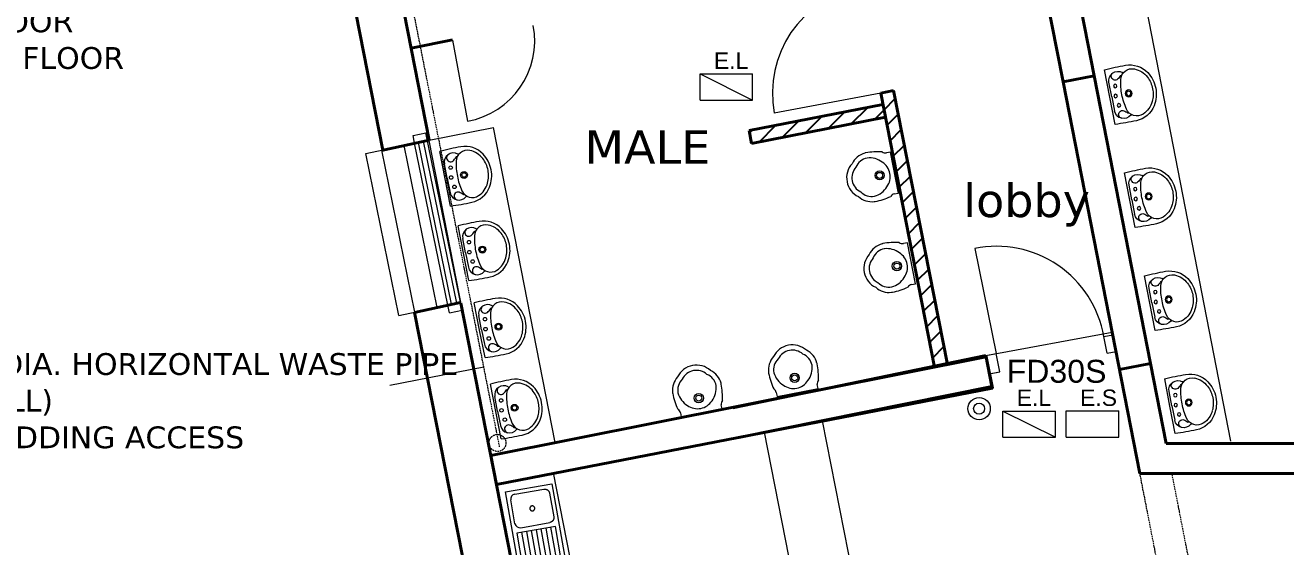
# Model space of a CAD drawing. Header units: millimetres. Extents: x -159872 to 386485, y -250577 to 158966.
# Drawn here: x 112313 to 121923, y 87269 to 91246 of the extents above; entities that cross this region are included whole.
import ezdxf

# ---------------------------------------------------------------- set-up
doc = ezdxf.new("R2010")
doc.units = ezdxf.units.MM
doc.linetypes.add('ACAD_ISO10W100', pattern=[18, 12, -3, 0, -3])
doc.layers.get('0').update_dxf_attribs({"lineweight": 25})
for name, color, linetype, lineweight in [('20-TEXT', 7, 'Continuous', 25), ('LDS-equipment-kitchen equipment', 3, 'Continuous', 13), ('LDS-hatch_Hatch', 7, 'Continuous', 5), ('LDS-services-sanitary', 5, 'Continuous', 13), ('LDS-struct-extg-ceiling beams', 252, 'ACAD_ISO10W100', 9), ('LDS-struct-extg-doors windows', 7, 'Continuous', 9), ('LDS-struct-extg-walls', 1, 'Continuous', 40), ('LDS-text-1-50', 7, 'Continuous', 9), ('LDS-text-room names', 3, 'Continuous', 18)]:
    doc.layers.add(name, color=color, linetype=linetype, lineweight=lineweight)
doc.styles.add('Arial', font='Arial.ttf')
doc.styles.add('Verdana', font='Verdana.ttf')
pattern_1 = [(45, (60673.51, -36457.52), (-70.71068, 70.71068), [])]

# ---------------------------------------------------------------- blocks, each defined once
blk = doc.blocks.new('BLK104-flat-7-flat-1-flat-1')
at = {"layer": 'LDS-equipment-kitchen equipment'}
for p, q in [((-40.8, 208.4), (-81.5, 416.3)), ((-26.1, 211.3), (-47.6, 321.4)), ((0, 0), (-40.8, 208.4)), ((-26.1, 211.3), (-4.5, 101.2))]:
    blk.add_line(p, q, dxfattribs=at)
at = {"layer": 'LDS-equipment-kitchen equipment', "flags": 128}
for points in [[(78.5, 451.4, 0.018201), (-81.6, 416.8)], [(54.9, 395.5, 0.63987), (-47.6, 321.4)], [(-17.5, 392.6, 1.048914), (18.1, 344.4)], [(145.9, 423.8, 0.466374), (41.6, 340.8)], [(54.9, 395.5, 0.35003), (64.2, 397)], [(247.5, 395.8, 0.252371), (78.5, 451.4)], [(245.5, 361.2, 0.182462), (145.9, 423.8)], [(308.8, 276.8, 0.142287), (247.5, 395.8)], [(18.1, 344.4, 0.110824), (40.2, 372.5)], [(47.8, 369.7, 0.916224), (40.2, 372.5)], [(41.6, 340.8, 0.054814), (51.2, 226.4)], [(285.3, 272.2, 0.114269), (245.5, 361.2)], [(51.2, 226.4, 0.054814), (85.4, 116.9)], [(281.9, 174.8, 0.114269), (285.3, 272.2)], [(296.9, 143.5, 0.142287), (308.8, 276.8)], [(-4.5, 101.2, 0.63987), (118.4, 71.2)], [(65, 104.6, 1.048914), (50.2, 46.6)], [(96.1, 86.9, 0.110824), (65, 104.6)], [(85.4, 116.9, 0.466374), (213.3, 79.3)], [(161.3, 28.3, 0.252371), (296.9, 143.5)], [(213.3, 79.3, 0.182462), (281.9, 174.8)], [(0, 0, 0.018198), (161.3, 28.3)], [(96.1, 86.9, 0.916224), (102.1, 92.5)], [(127.5, 73.3, 0.35003), (118.4, 71.2)]]:
    blk.add_lwpolyline(points, format="xyb", dxfattribs=at)
at = {"layer": 'LDS-equipment-kitchen equipment'}
for centre, major_axis in [((0, 292.8), (-9.28, -9.28)), ((3.4, 217.1), (-9.28, -9.28)), ((102.7, 236.5), (-18.6, -18.6)), ((102.7, 236.5), (-12.2, -12.2)), ((28.8, 145.6), (-9.28, -9.28))]:
    blk.add_ellipse(centre, major_axis=major_axis, ratio=1, dxfattribs=at)
blk = doc.blocks.new('URINAL PLAN-flat-3-flat-1-flat-1')
at = {"layer": 'LDS-equipment-kitchen equipment', "linetype": 'Continuous'}
for p, q in [((-318, 31.3), (-318, 0)), ((-318, 0), (0, 0)), ((0, 0), (0, 31.3))]:
    blk.add_line(p, q, dxfattribs=at)
at = {"layer": 'LDS-equipment-kitchen equipment', "color": 4, "linetype": 'Continuous'}
for radius in [35, 23]:
    blk.add_circle((-159, 114.3), radius, dxfattribs=at)
at = {"layer": 'LDS-equipment-kitchen equipment', "linetype": 'Continuous'}
for centre, radius, start, end in [((-196.2, 183.1), 151, 126.8542, 176.32588), ((-159, 207.7), 160, 90, 143.02903), ((-159, 207.7), 160, 36.97095, 90.00001), ((-121.8, 183.1), 151, 3.67417, 53.14579), ((-332.2, 187.5), 15.6, 160.26549, 184.63208), ((14.2, 187.5), 15.6, 355.36723, 19.73472), ((199.7, 190.6), 547.5, 180.45348, 193.59139), ((-517.7, 190.6), 547.5, 346.40859, 359.54652), ((-359.3, 30.5), 41.3, 1.0886, 49.60241), ((41.3, 30.5), 41.3, 130.40058, 178.90419)]:
    blk.add_arc(centre, radius, start, end, dxfattribs=at)
at = {"layer": 'LDS-equipment-kitchen equipment', "color": 4, "linetype": 'Continuous'}
for centre, radius, start, end in [((-159, 207.7), 120, 90, 143.02903), ((-159, 207.7), 120, 36.97097, 90), ((-191.5, 183), 115.8, 123.18728, 180.01038), ((-126.5, 183), 115.8, 359.98943, 56.81272), ((-146.4, 195.9), 161.4, 184.61309, 228.10226), ((-171.6, 195.9), 161.4, 311.89772, 355.38679), ((-159, 164.3), 130, 222.92449, 270), ((-159, 164.3), 130, 270, 317.07551)]:
    blk.add_arc(centre, radius, start, end, dxfattribs=at)
blk = doc.blocks.new('BLK104-flat-16-flat-1-flat-1')
at = {"layer": 'LDS-equipment-kitchen equipment'}
for p, q in [((0, 212.4), (0, 424.2)), ((-15, 212.4), (-15, 324.6)), ((-15, 212.4), (-15, 100.1)), ((0, 0), (0, 212.4))]:
    blk.add_line(p, q, dxfattribs=at)
for centre, radius in [((-56.3, 287.4), 13.1), ((-146.3, 212.4), 26.3), ((-146.3, 212.4), 17.3), ((-45, 212.4), 13.1), ((-56.3, 137.4), 13.1)]:
    blk.add_circle(centre, radius, dxfattribs=at)
for centre, radius, start, end in [((-160.6, 240.5), 187.5, 90.95148, 147.60763), ((-160.7, 234.1), 166.5, 112.56245, 153.92466), ((-191.2, 307.5), 87, 12.54992, 112.56245), ((-126.3, -1821.7), 2250, 86.7806, 90.95148), ((-84.7, 324.6), 69.7, 0, 130.45588), ((-69.8, 361), 30, 241.87424, 67.34449), ((-116.3, 212.4), 240, 147.60763, 180), ((-116.3, 212.4), 216, 153.92466, 180), ((-134.7, 383.3), 7.5, 233.28965, 310.45588), ((-114.3, 355.4), 4.1, 36.57843, 206.56505), ((-45.4, 406.5), 81.6, 216.57843, 241.87424), ((-618.8, 212.4), 525, 0, 12.54992), ((-116.3, 212.4), 240, 180, 212.39237), ((-116.3, 212.4), 216, 180, 206.07534), ((-618.8, 212.4), 525, 347.45008, 360), ((-160.7, 190.6), 166.5, 206.07534, 247.43755), ((-191.2, 117.2), 87, 247.43755, 347.45008), ((-84.7, 100.1), 69.7, 229.54412, 0), ((-160.6, 184.2), 187.5, 212.39237, 269.04852), ((-126.3, 2246.5), 2250, 269.04852, 273.21871), ((-134.7, 41.4), 7.5, 49.54412, 126.71035), ((-114.3, 69.3), 4.1, 153.43495, 323.42157), ((-45.4, 18.2), 81.6, 118.12576, 143.42157), ((-69.8, 63.8), 30, 292.65551, 118.12576)]:
    blk.add_arc(centre, radius, start, end, dxfattribs=at)
blk = doc.blocks.new('sink1')
at = {"layer": 'LDS-equipment-kitchen equipment'}
for p, q in [((0, 480), (818, 480)), ((0, 0), (0, 480)), ((40, 440), (40, 40)), ((385, 440), (40, 440)), ((385, 390), (40, 390)), ((385, 40), (385, 440)), ((433, 390), (433, 90)), ((483, 440), (728, 440)), ((778, 390), (778, 90)), ((818, 480), (818, 0)), ((385, 340), (40, 340)), ((385, 290), (40, 290)), ((385, 240), (40, 240)), ((385, 190), (40, 190)), ((385, 140), (40, 140)), ((818, 0), (0, 0)), ((385, 90), (40, 90)), ((40, 40), (385, 40)), ((728, 40), (483, 40))]:
    blk.add_line(p, q, dxfattribs=at)
for centre, start, end in [((483, 390), 90, 180), ((728, 390), 0, 90)]:
    blk.add_arc(centre, 50, start, end, dxfattribs=at)
at = {"layer": 'LDS-equipment-kitchen equipment', "transparency": 33554687}
blk.add_rational_spline([(588, 258), (623, 293), (659, 258), (623, 222), (588, 187), (553, 222), (588, 258)], [1, 0.333333333333, 0.333333333333, 1, 0.333333333333, 0.333333333333, 1], degree=3, knots=[0, 0, 0, 0, 0.5, 0.5, 0.5, 1, 1, 1, 1], dxfattribs=at)
for points in [[(483, 40), (454, 40), (433, 61), (433, 90)], [(778, 90), (778, 61), (757, 40), (728, 40)]]:
    blk.add_rational_spline(points, [1, 0.804737854124, 0.804737854124, 1], degree=3, dxfattribs=at)
blk = doc.blocks.new('BLK104-flat-8-flat-1-flat-1')
at = {"layer": 'LDS-equipment-kitchen equipment'}
for p, q in [((-40.8, 208.4), (-81.5, 416.3)), ((-26.1, 211.3), (-47.6, 321.4)), ((0, 0), (-40.8, 208.4)), ((-26.1, 211.3), (-4.5, 101.2))]:
    blk.add_line(p, q, dxfattribs=at)
at = {"layer": 'LDS-equipment-kitchen equipment', "flags": 128}
for points in [[(78.5, 451.4, 0.018201), (-81.6, 416.8)], [(54.9, 395.5, 0.63987), (-47.6, 321.4)], [(-17.5, 392.6, 1.048914), (18.1, 344.4)], [(145.9, 423.8, 0.466374), (41.6, 340.8)], [(54.9, 395.5, 0.35003), (64.2, 397)], [(247.5, 395.8, 0.252371), (78.5, 451.4)], [(245.5, 361.2, 0.182462), (145.9, 423.8)], [(308.8, 276.8, 0.142287), (247.5, 395.8)], [(18.1, 344.4, 0.110824), (40.2, 372.5)], [(47.8, 369.7, 0.916224), (40.2, 372.5)], [(41.6, 340.8, 0.054814), (51.2, 226.4)], [(285.3, 272.2, 0.114269), (245.5, 361.2)], [(51.2, 226.4, 0.054814), (85.4, 116.9)], [(281.9, 174.8, 0.114269), (285.3, 272.2)], [(296.9, 143.5, 0.142287), (308.8, 276.8)], [(-4.5, 101.2, 0.63987), (118.4, 71.2)], [(65, 104.6, 1.048914), (50.2, 46.6)], [(96.1, 86.9, 0.110824), (65, 104.6)], [(85.4, 116.9, 0.466374), (213.3, 79.3)], [(161.3, 28.3, 0.252371), (296.9, 143.5)], [(213.3, 79.3, 0.182462), (281.9, 174.8)], [(0, 0, 0.018198), (161.3, 28.3)], [(96.1, 86.9, 0.916224), (102.1, 92.5)], [(127.5, 73.3, 0.35003), (118.4, 71.2)]]:
    blk.add_lwpolyline(points, format="xyb", dxfattribs=at)
at = {"layer": 'LDS-equipment-kitchen equipment'}
for centre, major_axis in [((0, 292.8), (-9.28, -9.28)), ((3.4, 217.1), (-9.28, -9.28)), ((102.7, 236.5), (-18.6, -18.6)), ((102.7, 236.5), (-12.2, -12.2)), ((28.8, 145.6), (-9.28, -9.28))]:
    blk.add_ellipse(centre, major_axis=major_axis, ratio=1, dxfattribs=at)

msp = doc.modelspace()

# ---------------------------------------------------------------- hatches: boundary and pattern name
at = {"layer": 'LDS-hatch_Hatch', "linetype": 'Continuous', "lineweight": 25}
h = msp.add_hatch(dxfattribs=at)
h.set_pattern_fill('_USER_2', color=43, style=0, pattern_type=2)
h.set_pattern_definition(pattern_1)
h.paths.add_polyline_path([(118932.97086, 90747.27997), (118834.83501, 90728.06135), (119244.1521, 88646.08415), (119342.07018, 88666.41047)])
h = msp.add_hatch(dxfattribs=at)
h.set_pattern_fill('_USER_2', color=43, style=0, pattern_type=2)
h.set_pattern_definition(pattern_1)
h.paths.add_polyline_path([(118871.03421, 90543.93541), (118851.74346, 90642.05713), (117830.7334, 90442.1057), (117849.95202, 90343.96985)])

# ---------------------------------------------------------------- linework, layer by layer
at = {"layer": 'LDS-services-sanitary'}
for p, q in [((117457.53226, 90674.71277), (117457.53226, 90874.71277)), ((117457.53226, 90874.71277), (117857.53226, 90874.71277)), ((117457.53226, 90874.71277), (117857.53226, 90674.71277)), ((117457.53226, 90674.71277), (117457.53226, 90874.71277)), ((117457.53226, 90874.71277), (117857.53226, 90874.71277)), ((117457.53226, 90874.71277), (117857.53226, 90674.71277)), ((117857.53226, 90674.71277), (117857.53226, 90874.71277)), ((117857.53226, 90674.71277), (117857.53226, 90874.71277)), ((117457.53226, 90674.71277), (117857.53226, 90674.71277)), ((117457.53226, 90674.71277), (117857.53226, 90674.71277)), ((119766.69803, 88104.10505), (119766.69803, 88304.10505)), ((119766.69803, 88304.10505), (120166.69803, 88304.10505)), ((119766.69803, 88304.10505), (120166.69803, 88104.10505)), ((120166.69803, 88104.10505), (120166.69803, 88304.10505)), ((120249.42468, 88105.62345), (120249.42468, 88305.62345)), ((120249.42468, 88305.62345), (120649.42468, 88305.62345)), ((120649.42468, 88105.62345), (120649.42468, 88305.62345)), ((119766.69803, 88104.10505), (120166.69803, 88104.10505)), ((120249.42468, 88105.62345), (120649.42468, 88105.62345))]:
    msp.add_line(p, q, dxfattribs=at)
for radius in [85, 42]:
    msp.add_circle((119584.76771, 88322.0018), radius, dxfattribs=at)
at = {"layer": 'LDS-struct-extg-ceiling beams'}
for p, q in [((115929.47662, 88030.40043), (115012.96621, 92667.39678)), ((117707.88326, 88327.17791), (115861.86487, 87965.65941)), ((117751.34721, 88103.57525), (115901.86627, 87744.07257)), ((121434.67218, 84641.21508), (120810.62062, 87827.80349)), ((121671.17995, 84682.32671), (121055.17957, 87827.80349))]:
    msp.add_line(p, q, dxfattribs=at)
msp.add_circle((115912.7801, 88060.32002), 64.75728, dxfattribs=at)
at = {"layer": 'LDS-struct-extg-doors windows'}
for p, q in [((121503.95251, 88073.06891), (120564.60501, 92905.59286)), ((116674.9532, 83813.84338), (115183.25738, 91430.87525)), ((118834.83501, 90728.06135), (118023.0199, 90575.64014)), ((115391.08989, 90369.62212), (115881.76913, 90465.71522)), ((116352.27597, 88063.1707), (115881.76913, 90465.71522)), ((114909.01198, 90267.0853), (115379.23844, 90367.03502)), ((115121.00747, 90312.14633), (115281.42368, 90346.24385)), ((115268.94898, 90404.93271), (115366.76374, 90425.72388)), ((115281.42368, 90346.24385), (115268.94898, 90404.93271)), ((115533.41701, 89111.69966), (115281.42368, 90346.24385)), ((115562.76144, 89117.93701), (115310.76811, 90352.4812)), ((115601.88734, 89126.25348), (115349.89401, 90360.79767)), ((115643.70647, 89073.80197), (115366.76374, 90425.72388)), ((115161.00531, 89032.54111), (114909.01198, 90267.0853)), ((115282.03307, 89058.26635), (115030.03975, 90292.81055)), ((115453.2089, 89094.6509), (115201.21558, 90329.19509)), ((119551.65984, 89543.54511), (119715.49408, 88742.05446)), ((115161.00531, 89032.54111), (115631.23177, 89132.49083)), ((115545.89171, 89053.0108), (115533.41701, 89111.69966)), ((115545.89171, 89053.0108), (115643.70647, 89073.80197)), ((119635.77105, 88727.37834), (120599.69971, 88904.82687)), ((120534.72705, 88872.36602), (120603.70848, 88884.35692)), ((120559.71691, 88744.76053), (120534.72705, 88872.36602)), ((119635.77105, 88727.37834), (119714.64297, 88741.92912)), ((119741.79419, 88602.58278), (119714.64297, 88741.92912)), ((120559.71691, 88744.76053), (120628.69835, 88756.75142)), ((119660.29521, 88588.87575), (119739.1896, 88602.13003)), ((119662.95827, 88588.8789), (119741.79419, 88602.58278)), ((119690.17384, 81597.56038), (118391.68066, 88228.04347)), ((119159.94705, 81962.14023), (117949.67772, 88142.1268)), ((117551.27763, 81653.39915), (116341.0083, 87833.38572))]:
    msp.add_line(p, q, dxfattribs=at)
at = {"layer": 'LDS-struct-extg-doors windows', "color": 4}
msp.add_line((115570.19269, 91131.32994), (115684.20187, 90513.49341), dxfattribs=at)
at = {"layer": 'LDS-struct-extg-doors windows'}
for centre, radius, start, end in [((118834.83501, 90728.06135), 826, 101.40379561, 190.633691266), ((115570.60424, 91129.09967), 626, 280.45516042, 10.455160419), ((119717.65544, 88730.31362), 830, 9.86260609, 101.536649284)]:
    msp.add_arc(centre, radius, start, end, dxfattribs=at)
at = {"layer": 'LDS-struct-extg-walls'}
for p, q in [((115039.29089, 90292.82647), (114282.27894, 94158.34923)), ((120461.27988, 90860.42773), (120147.59277, 92462.20515)), ((120225.75384, 90814.30305), (119912.06674, 92416.08047)), ((115391.08989, 90369.62212), (115137.72862, 91663.35831)), ((115253.74998, 91070.91961), (115569.56446, 91134.62075)), ((120225.75384, 90814.30305), (120461.27988, 90860.42773)), ((121010.44654, 88056.22331), (120461.27988, 90860.42773)), ((118834.83501, 90728.06135), (118932.97086, 90747.27997)), ((119245.44366, 88639.51468), (118834.83501, 90728.06135)), ((119343.57951, 88658.7333), (118932.97086, 90747.27997)), ((120810.62062, 87827.80349), (120225.75384, 90814.30305)), ((117830.7334, 90442.1057), (118851.68024, 90642.04475)), ((117849.95202, 90343.96985), (118870.89885, 90543.9089)), ((117849.95202, 90343.96985), (117830.7334, 90442.1057)), ((115027.48861, 90290.25011), (115391.08989, 90369.62212)), ((115281.47934, 89056.14193), (115631.23177, 89132.49083)), ((116186.82563, 86306.36446), (115634.76839, 89125.32896)), ((115833.53658, 86237.17743), (115281.47934, 89056.14193)), ((117707.88326, 88327.17791), (119635.77105, 88727.37834)), ((119682.06672, 88491.30558), (119635.7897, 88727.28309)), ((119187.55225, 88625.63352), (119187.22682, 88627.29529)), ((119343.88629, 88657.16677), (119343.57951, 88658.7333)), ((120655.35826, 88620.61816), (120890.8843, 88666.74285)), ((117751.66596, 88101.93543), (119682.06672, 88491.30558)), ((122443.20089, 88056.22331), (121010.44654, 88056.22331)), ((122443.20089, 87827.80349), (120810.62062, 87827.80349))]:
    msp.add_line(p, q, dxfattribs=at)
at = {"layer": 'LDS-struct-extg-walls', "flags": 128}
msp.add_lwpolyline([(115861.87411, 87965.66122), (115905.14455, 87744.70981), (119685.75141, 88479.58534), (119637.96793, 88716.48395), (115861.86487, 87965.65941)], dxfattribs=at)
at = {"layer": 'LDS-text-1-50', "linetype": 'Continuous'}
msp.add_line((115091.83614, 88500.21192), (115808.6157, 88641.88465), dxfattribs=at)

# ---------------------------------------------------------------- block references
at = {"xscale": -1}
for p, rotation in [((120622.01835, 90489.38489), 11.00000000018454), ((120774.74374, 89703.68091), 11.00000000018485), ((120927.46912, 88917.97694), 11.00000000018229), ((121080.1945, 88132.27296), 11.00000000018229)]:
    msp.add_blockref('BLK104-flat-16-flat-1-flat-1', p, dxfattribs=dict(at, rotation=rotation))
for name, p in [('BLK104-flat-7-flat-1-flat-1', (115555.78414, 89867.4594)), ('BLK104-flat-8-flat-1-flat-1', (115695.33426, 89298.66847)), ('BLK104-flat-8-flat-1-flat-1', (115817.85261, 88711.56441)), ('BLK104-flat-8-flat-1-flat-1', (115940.37441, 88092.1932))]:
    msp.add_blockref(name, p)
for p, rotation in [((118908.26899, 90278.73181), 101.0000000001937), ((119039.68312, 89586.91943), 101.0000000001937), ((118356.77293, 88475.10236), 11.00000000017115), ((117625.44156, 88320.61575), 11.00000000017115)]:
    msp.add_blockref('URINAL PLAN-flat-3-flat-1-flat-1', p, dxfattribs=dict(rotation=rotation))
at = {"layer": 'LDS-struct-extg-walls', "xscale": 0.7500000000011934, "yscale": 0.7500000000011934, "zscale": 0.7500000000011934, "rotation": 99.99999999998028}
msp.add_blockref('sink1', (116434.33249, 87145.45268), dxfattribs=at)

# ---------------------------------------------------------------- texts
at = {"layer": '20-TEXT', "char_height": 125, "attachment_point": 1, "line_spacing_factor": 1.004016, "style": 'Arial'}
for s, insert, width in [('E.L', (117562.73718, 91038.10389), 366.0714286), ('E.L', (117562.73718, 91038.10389), 366.0714286), ('E.L', (119871.90295, 88467.49617), 366.0714286), ('E.S', (120354.6296, 88467.87243), 375)]:
    msp.add_mtext(s, dxfattribs=dict(at, insert=insert, width=width))
at = {"layer": 'LDS-equipment-kitchen equipment', "insert": (119794.67442, 88694.59889), "char_height": 175, "attachment_point": 1, "line_spacing_factor": 0.25, "style": 'Arial'}
msp.add_mtext('{\\C30;FD30S}', dxfattribs=at)
at = {"layer": 'LDS-text-1-50', "char_height": 166.3062428, "width": 4500, "attachment_point": 1, "line_spacing_factor": 1.008235, "style": 'Verdana'}
for s, insert in [('AMBULANT DISABLED\\PPERSON WC WITH\\P1000MM CLEAR WIDTH\\PAND 800MM DOOR SET\\POPENING OUTWARDS.\\PPROVIDE 500MM LONG\\PGRAB RAILS TO BOTH\\PSIDE WALLS AND ON\\PINNER FACE OF DOOR\\PAT 800MM ABOVE FLOOR\\PLEVEL', (110155.58207, 93594.98213)), ('100MM DIA. HORIZONTAL WASTE PIPE (1:60 FALL)\\PWITH RODDING ACCESS\\PTO SVP', (111220.22288, 88745.55583))]:
    msp.add_mtext(s, dxfattribs=dict(at, insert=insert))
at = {"layer": 'LDS-text-room names', "char_height": 255.855758, "attachment_point": 1, "line_spacing_factor": 0.25, "style": 'Verdana'}
for s, insert in [('MALE', (116574.95167, 90445.29794)), ('lobby', (119464.20312, 90039.08216))]:
    msp.add_mtext(s, dxfattribs=dict(at, insert=insert))

doc.saveas('drawing.dxf')
